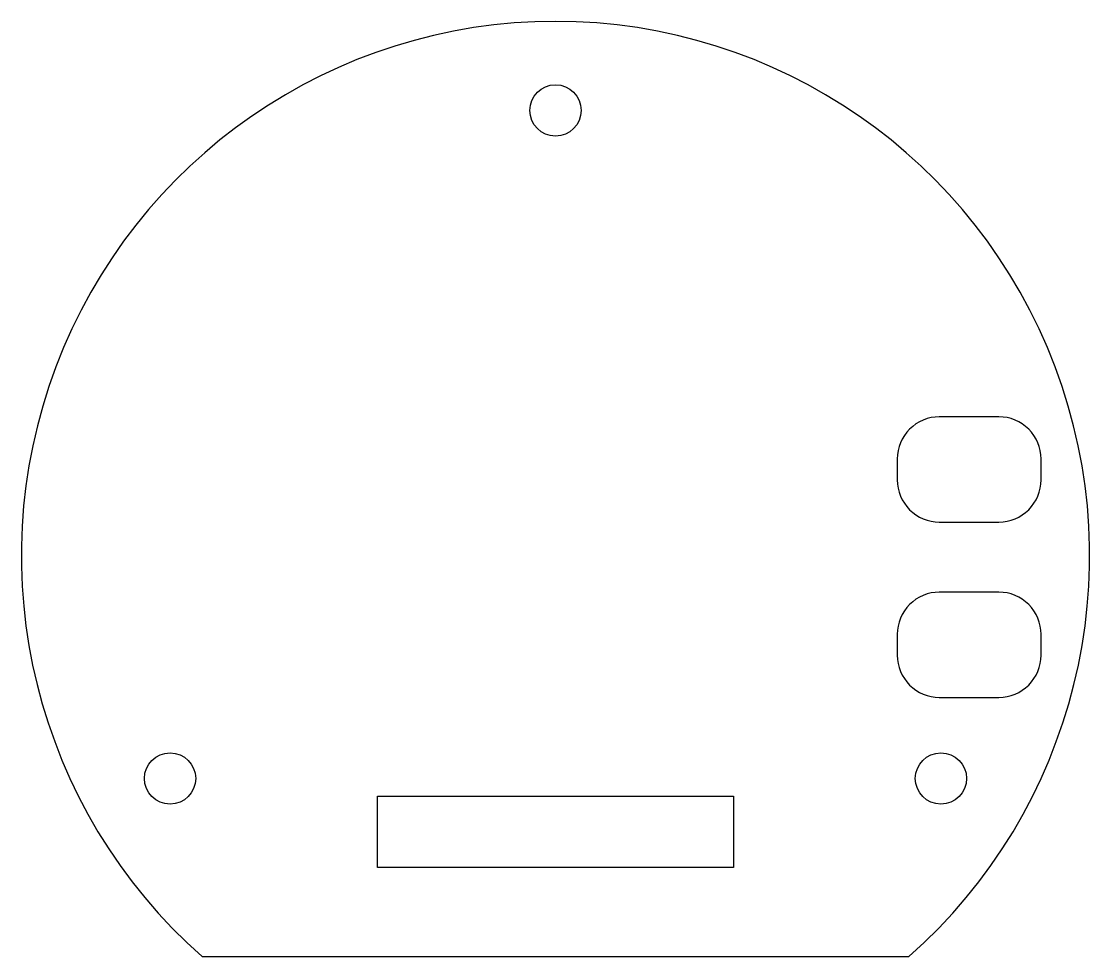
# Model space of a CAD drawing. Header units: inches. Extents: x -1.5 to 1.5, y -1.13 to 1.5.
import ezdxf

# ---------------------------------------------------------------- set-up
doc = ezdxf.new("R2010")
doc.units = ezdxf.units.IN
doc.layers.get('0').update_dxf_attribs({"linetype": 'CONTINUOUS'})

msp = doc.modelspace()

# ---------------------------------------------------------------- linework, layer by layer
for p, q in [((-0.5, -0.675), (0.5, -0.675)), ((-0.5, -0.875), (-0.5, -0.675)), ((0.5, -0.675), (0.5, -0.875)), ((0.5, -0.875), (-0.5, -0.875))]:
    msp.add_line(p, q)
for points in [[(0.9922, -1.125, 2.645751), (-0.9922, -1.125)], [(1.2454, 0.0948, 0.414214), (1.3635, 0.2129), (1.3635, 0.272, 0.414214), (1.2454, 0.3901), (1.0779, 0.3901, 0.414214), (0.9598, 0.272), (0.9598, 0.2129, 0.414214), (1.0779, 0.0948)], [(1.0779, -0.1021, 0.414214), (0.9598, -0.2202), (0.9598, -0.2792, 0.414214), (1.0779, -0.3973), (1.2454, -0.3973, 0.414214), (1.3635, -0.2792), (1.3635, -0.2202, 0.414214), (1.2454, -0.1021)]]:
    msp.add_lwpolyline(points, format="xyb", close=True)
for centre in [(0, 1.25), (-1.0825, -0.625), (1.0825, -0.625)]:
    msp.add_circle(centre, 0.072)

doc.saveas('drawing.dxf')
